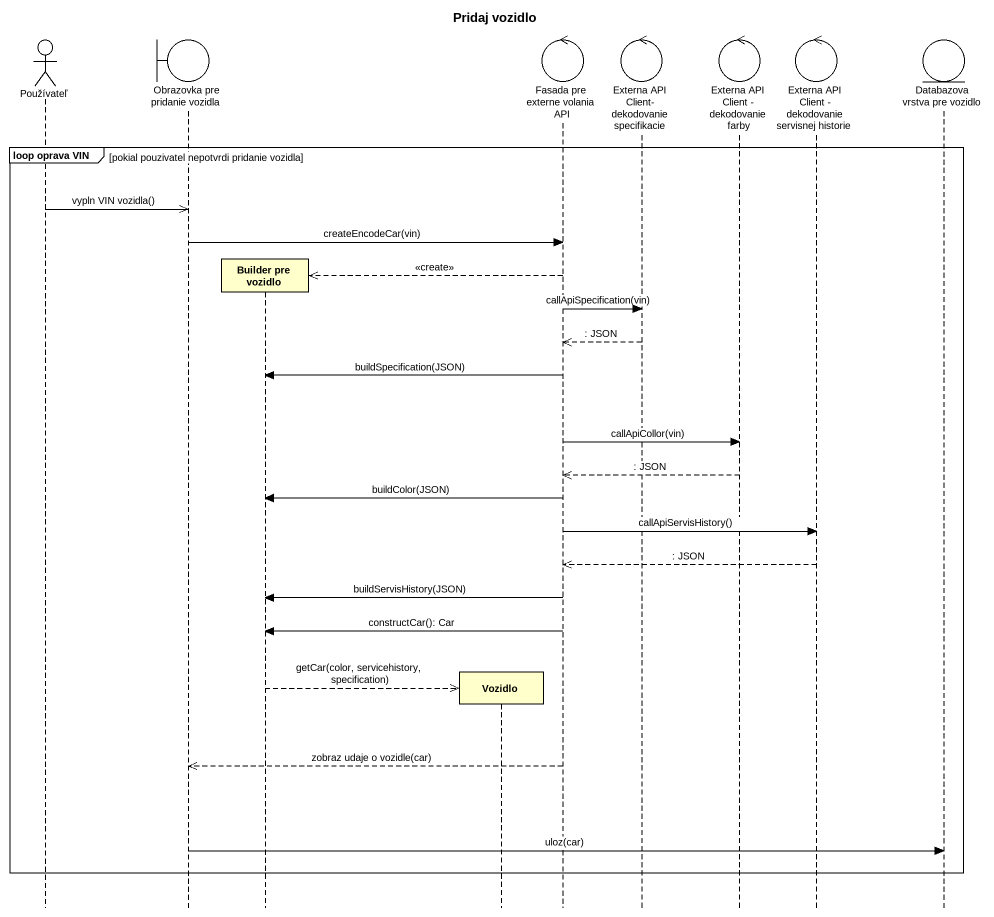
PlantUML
@startuml
title Pridaj vozidlo
hide footbox
actor Používateľ
boundary "Obrazovka pre pridanie vozidla" as Obrazovka_pre_pridanie
participant "Builder pre vozidlo" as Builder_pre_vozidlo
participant Vozidlo
control "Fasada pre externe volania API" as Fasada_pre_externe_volania
control "Externa API Client- dekodovanie specifikacie" as Externa_API_Client
control "Externa API Client - dekodovanie farby" as Externa_API_Client_2
control "Externa API Client - dekodovanie servisnej historie" as Externa_API_Client_3
entity "Databazova vrstva pre vozidlo" as Databazova_vrstva_pre

group loop oprava VIN [pokial pouzivatel nepotvrdi pridanie vozidla]
  Používateľ ->> Obrazovka_pre_pridanie : vypln VIN vozidla()
  Obrazovka_pre_pridanie -> Fasada_pre_externe_volania : createEncodeCar(vin)
  Fasada_pre_externe_volania -->> Builder_pre_vozidlo ** : <<create>>
  Fasada_pre_externe_volania -> Externa_API_Client : callApiSpecification(vin)
  Externa_API_Client -->> Fasada_pre_externe_volania : : JSON
  Fasada_pre_externe_volania -> Builder_pre_vozidlo : buildSpecification(JSON)
  Fasada_pre_externe_volania -> Externa_API_Client_2 : callApiCollor(vin)
  Externa_API_Client_2 -->> Fasada_pre_externe_volania : : JSON
  Fasada_pre_externe_volania -> Builder_pre_vozidlo : buildColor(JSON)
  Fasada_pre_externe_volania -> Externa_API_Client_3 : callApiServisHistory()
  Externa_API_Client_3 -->> Fasada_pre_externe_volania : : JSON
  Fasada_pre_externe_volania -> Builder_pre_vozidlo : buildServisHistory(JSON)
  Fasada_pre_externe_volania -> Builder_pre_vozidlo : constructCar(): Car
  Builder_pre_vozidlo -->> Vozidlo ** : getCar(color, servicehistory, specification)
  Fasada_pre_externe_volania -->> Obrazovka_pre_pridanie : zobraz udaje o vozidle(car)
  Obrazovka_pre_pridanie -> Databazova_vrstva_pre : uloz(car)
end
@enduml
